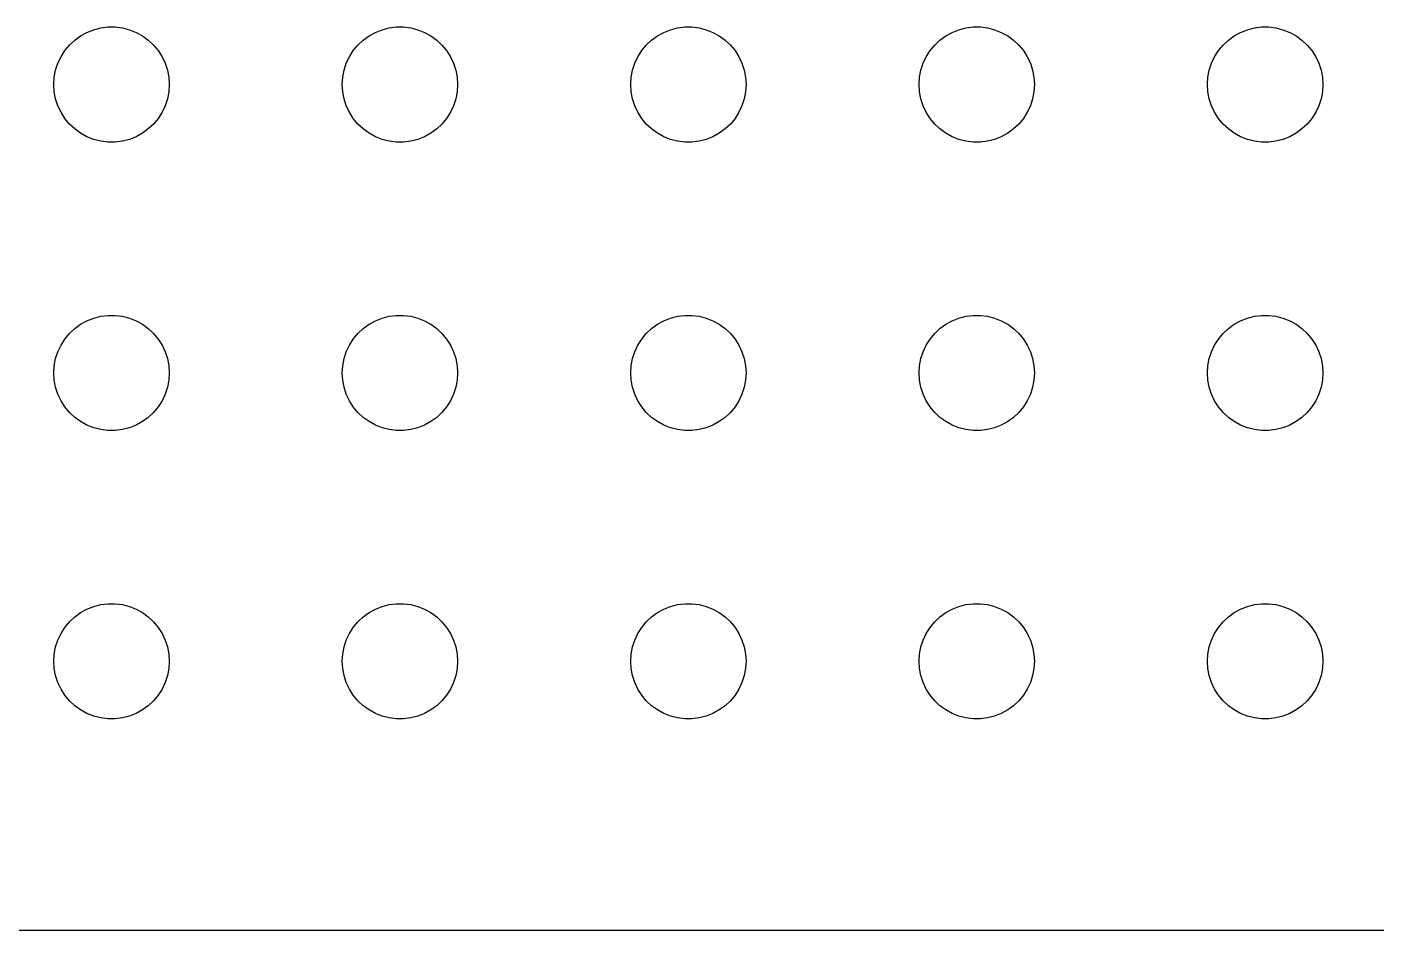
# Model space of a CAD drawing. Header units: metres. Extents: x -142 to 142, y -112 to 112.
# Drawn here: x -107.2 to -72.12, y -111.99 to -88.5 of the extents above; entities that cross this region are included whole.
import ezdxf

# ---------------------------------------------------------------- set-up
doc = ezdxf.new("R2010")
doc.units = ezdxf.units.M

msp = doc.modelspace()

# ---------------------------------------------------------------- linework, layer by layer
for p, q in [((-105.956, -88.8442), (-105.804, -88.7335)), ((-105.804, -88.7335), (-105.639, -88.6428)), ((-105.639, -88.6428), (-105.464, -88.5734)), ((-105.464, -88.5734), (-105.281, -88.5266)), ((-105.281, -88.5266), (-105.094, -88.503)), ((-105.094, -88.503), (-104.906, -88.503)), ((-104.906, -88.503), (-104.719, -88.5266)), ((-104.719, -88.5266), (-104.536, -88.5734)), ((-104.536, -88.5734), (-104.361, -88.6428)), ((-104.361, -88.6428), (-104.196, -88.7335)), ((-104.196, -88.7335), (-104.044, -88.8442)), ((-98.4561, -88.8442), (-98.3037, -88.7335)), ((-98.3037, -88.7335), (-98.1387, -88.6428)), ((-98.1387, -88.6428), (-97.9635, -88.5734)), ((-97.9635, -88.5734), (-97.7811, -88.5266)), ((-97.7811, -88.5266), (-97.5942, -88.503)), ((-97.5942, -88.503), (-97.4058, -88.503)), ((-97.4058, -88.503), (-97.2189, -88.5266)), ((-97.2189, -88.5266), (-97.0365, -88.5734)), ((-97.0365, -88.5734), (-96.8613, -88.6428)), ((-96.8613, -88.6428), (-96.6963, -88.7335)), ((-96.6963, -88.7335), (-96.5439, -88.8442)), ((-90.9561, -88.8442), (-90.8037, -88.7335)), ((-90.8037, -88.7335), (-90.6387, -88.6428)), ((-90.6387, -88.6428), (-90.4635, -88.5734)), ((-90.4635, -88.5734), (-90.2811, -88.5266)), ((-90.2811, -88.5266), (-90.0942, -88.503)), ((-90.0942, -88.503), (-89.9058, -88.503)), ((-89.9058, -88.503), (-89.7189, -88.5266)), ((-89.7189, -88.5266), (-89.5365, -88.5734)), ((-89.5365, -88.5734), (-89.3613, -88.6428)), ((-89.3613, -88.6428), (-89.1963, -88.7335)), ((-89.1963, -88.7335), (-89.0439, -88.8442)), ((-83.4561, -88.8442), (-83.3037, -88.7335)), ((-83.3037, -88.7335), (-83.1387, -88.6428)), ((-83.1387, -88.6428), (-82.9635, -88.5734)), ((-82.9635, -88.5734), (-82.7811, -88.5266)), ((-82.7811, -88.5266), (-82.5942, -88.503)), ((-82.5942, -88.503), (-82.4058, -88.503)), ((-82.4058, -88.503), (-82.2189, -88.5266)), ((-82.2189, -88.5266), (-82.0365, -88.5734)), ((-82.0365, -88.5734), (-81.8613, -88.6428)), ((-81.8613, -88.6428), (-81.6963, -88.7335)), ((-81.6963, -88.7335), (-81.5439, -88.8442)), ((-75.9561, -88.8442), (-75.8037, -88.7335)), ((-75.8037, -88.7335), (-75.6387, -88.6428)), ((-75.6387, -88.6428), (-75.4635, -88.5734)), ((-75.4635, -88.5734), (-75.2811, -88.5266)), ((-75.2811, -88.5266), (-75.0942, -88.503)), ((-75.0942, -88.503), (-74.9058, -88.503)), ((-74.9058, -88.503), (-74.7189, -88.5266)), ((-74.7189, -88.5266), (-74.5365, -88.5734)), ((-74.5365, -88.5734), (-74.3613, -88.6428)), ((-74.3613, -88.6428), (-74.1963, -88.7335)), ((-74.1963, -88.7335), (-74.0439, -88.8442)), ((-106.214, -89.1183), (-106.093, -88.9732)), ((-106.093, -88.9732), (-105.956, -88.8442)), ((-104.044, -88.8442), (-103.907, -88.9732)), ((-103.907, -88.9732), (-103.786, -89.1183)), ((-98.7135, -89.1183), (-98.5934, -88.9732)), ((-98.5934, -88.9732), (-98.4561, -88.8442)), ((-96.5439, -88.8442), (-96.4065, -88.9732)), ((-96.4065, -88.9732), (-96.2865, -89.1183)), ((-91.2135, -89.1183), (-91.0934, -88.9732)), ((-91.0934, -88.9732), (-90.9561, -88.8442)), ((-89.0439, -88.8442), (-88.9065, -88.9732)), ((-88.9065, -88.9732), (-88.7865, -89.1183)), ((-83.7135, -89.1183), (-83.5934, -88.9732)), ((-83.5934, -88.9732), (-83.4561, -88.8442)), ((-81.5439, -88.8442), (-81.4065, -88.9732)), ((-81.4065, -88.9732), (-81.2865, -89.1183)), ((-76.2135, -89.1183), (-76.0934, -88.9732)), ((-76.0934, -88.9732), (-75.9561, -88.8442)), ((-74.0439, -88.8442), (-73.9065, -88.9732)), ((-73.9065, -88.9732), (-73.7865, -89.1183)), ((-106.453, -89.627), (-106.395, -89.4478)), ((-106.395, -89.4478), (-106.314, -89.2774)), ((-106.314, -89.2774), (-106.214, -89.1183)), ((-103.786, -89.1183), (-103.686, -89.2774)), ((-103.686, -89.2774), (-103.605, -89.4478)), ((-103.605, -89.4478), (-103.547, -89.627)), ((-98.9529, -89.627), (-98.8947, -89.4478)), ((-98.8947, -89.4478), (-98.8145, -89.2774)), ((-98.8145, -89.2774), (-98.7135, -89.1183)), ((-96.2865, -89.1183), (-96.1855, -89.2774)), ((-96.1855, -89.2774), (-96.1053, -89.4478)), ((-96.1053, -89.4478), (-96.0471, -89.627)), ((-91.4529, -89.627), (-91.3947, -89.4478)), ((-91.3947, -89.4478), (-91.3145, -89.2774)), ((-91.3145, -89.2774), (-91.2135, -89.1183)), ((-88.7865, -89.1183), (-88.6855, -89.2774)), ((-88.6855, -89.2774), (-88.6053, -89.4478)), ((-88.6053, -89.4478), (-88.5471, -89.627)), ((-83.9529, -89.627), (-83.8947, -89.4478)), ((-83.8947, -89.4478), (-83.8145, -89.2774)), ((-83.8145, -89.2774), (-83.7135, -89.1183)), ((-81.2865, -89.1183), (-81.1855, -89.2774)), ((-81.1855, -89.2774), (-81.1053, -89.4478)), ((-81.1053, -89.4478), (-81.0471, -89.627)), ((-76.4529, -89.627), (-76.3947, -89.4478)), ((-76.3947, -89.4478), (-76.3145, -89.2774)), ((-76.3145, -89.2774), (-76.2135, -89.1183)), ((-73.7865, -89.1183), (-73.6855, -89.2774)), ((-73.6855, -89.2774), (-73.6053, -89.4478)), ((-73.6053, -89.4478), (-73.5471, -89.627)), ((-106.488, -89.812), (-106.453, -89.627)), ((-103.547, -89.627), (-103.512, -89.812)), ((-98.9882, -89.812), (-98.9529, -89.627)), ((-96.0471, -89.627), (-96.0118, -89.812)), ((-91.4882, -89.812), (-91.4529, -89.627)), ((-88.5471, -89.627), (-88.5118, -89.812)), ((-83.9882, -89.812), (-83.9529, -89.627)), ((-81.0471, -89.627), (-81.0118, -89.812)), ((-76.4882, -89.812), (-76.4529, -89.627)), ((-73.5471, -89.627), (-73.5118, -89.812)), ((-106.5, -90), (-106.488, -89.812)), ((-106.488, -90.188), (-106.5, -90)), ((-103.512, -89.812), (-103.5, -90)), ((-103.5, -90), (-103.512, -90.188)), ((-99, -90), (-98.9882, -89.812)), ((-98.9882, -90.188), (-99, -90)), ((-96.0118, -89.812), (-96, -90)), ((-96, -90), (-96.0118, -90.188)), ((-91.5, -90), (-91.4882, -89.812)), ((-91.4882, -90.188), (-91.5, -90)), ((-88.5118, -89.812), (-88.5, -90)), ((-88.5, -90), (-88.5118, -90.188)), ((-84, -90), (-83.9882, -89.812)), ((-83.9882, -90.188), (-84, -90)), ((-81.0118, -89.812), (-81, -90)), ((-81, -90), (-81.0118, -90.188)), ((-76.5, -90), (-76.4882, -89.812)), ((-76.4882, -90.188), (-76.5, -90)), ((-73.5118, -89.812), (-73.5, -90)), ((-73.5, -90), (-73.5118, -90.188)), ((-106.453, -90.373), (-106.488, -90.188)), ((-106.395, -90.5522), (-106.453, -90.373)), ((-103.547, -90.373), (-103.605, -90.5522)), ((-103.512, -90.188), (-103.547, -90.373)), ((-98.9529, -90.373), (-98.9882, -90.188)), ((-98.8947, -90.5522), (-98.9529, -90.373)), ((-96.0471, -90.373), (-96.1053, -90.5522)), ((-96.0118, -90.188), (-96.0471, -90.373)), ((-91.4529, -90.373), (-91.4882, -90.188)), ((-91.3947, -90.5522), (-91.4529, -90.373)), ((-88.5471, -90.373), (-88.6053, -90.5522)), ((-88.5118, -90.188), (-88.5471, -90.373)), ((-83.9529, -90.373), (-83.9882, -90.188)), ((-83.8947, -90.5522), (-83.9529, -90.373)), ((-81.0471, -90.373), (-81.1053, -90.5522)), ((-81.0118, -90.188), (-81.0471, -90.373)), ((-76.4529, -90.373), (-76.4882, -90.188)), ((-76.3947, -90.5522), (-76.4529, -90.373)), ((-73.5471, -90.373), (-73.6053, -90.5522)), ((-73.5118, -90.188), (-73.5471, -90.373)), ((-106.314, -90.7226), (-106.395, -90.5522)), ((-106.214, -90.8817), (-106.314, -90.7226)), ((-103.686, -90.7226), (-103.786, -90.8817)), ((-103.605, -90.5522), (-103.686, -90.7226)), ((-98.8145, -90.7226), (-98.8947, -90.5522)), ((-98.7135, -90.8817), (-98.8145, -90.7226)), ((-96.1855, -90.7226), (-96.2865, -90.8817)), ((-96.1053, -90.5522), (-96.1855, -90.7226)), ((-91.3145, -90.7226), (-91.3947, -90.5522)), ((-91.2135, -90.8817), (-91.3145, -90.7226)), ((-88.6855, -90.7226), (-88.7865, -90.8817)), ((-88.6053, -90.5522), (-88.6855, -90.7226)), ((-83.8145, -90.7226), (-83.8947, -90.5522)), ((-83.7135, -90.8817), (-83.8145, -90.7226)), ((-81.1855, -90.7226), (-81.2865, -90.8817)), ((-81.1053, -90.5522), (-81.1855, -90.7226)), ((-76.3145, -90.7226), (-76.3947, -90.5522)), ((-76.2135, -90.8817), (-76.3145, -90.7226)), ((-73.6855, -90.7226), (-73.7865, -90.8817)), ((-73.6053, -90.5522), (-73.6855, -90.7226)), ((-106.093, -91.0268), (-106.214, -90.8817)), ((-105.956, -91.1558), (-106.093, -91.0268)), ((-105.804, -91.2665), (-105.956, -91.1558)), ((-104.044, -91.1558), (-104.196, -91.2665)), ((-103.907, -91.0268), (-104.044, -91.1558)), ((-103.786, -90.8817), (-103.907, -91.0268)), ((-98.5934, -91.0268), (-98.7135, -90.8817)), ((-98.4561, -91.1558), (-98.5934, -91.0268)), ((-98.3037, -91.2665), (-98.4561, -91.1558)), ((-96.5439, -91.1558), (-96.6963, -91.2665)), ((-96.4065, -91.0268), (-96.5439, -91.1558)), ((-96.2865, -90.8817), (-96.4065, -91.0268)), ((-91.0934, -91.0268), (-91.2135, -90.8817)), ((-90.9561, -91.1558), (-91.0934, -91.0268)), ((-90.8037, -91.2665), (-90.9561, -91.1558)), ((-89.0439, -91.1558), (-89.1963, -91.2665)), ((-88.9065, -91.0268), (-89.0439, -91.1558)), ((-88.7865, -90.8817), (-88.9065, -91.0268)), ((-83.5934, -91.0268), (-83.7135, -90.8817)), ((-83.4561, -91.1558), (-83.5934, -91.0268)), ((-83.3037, -91.2665), (-83.4561, -91.1558)), ((-81.5439, -91.1558), (-81.6963, -91.2665)), ((-81.4065, -91.0268), (-81.5439, -91.1558)), ((-81.2865, -90.8817), (-81.4065, -91.0268)), ((-76.0934, -91.0268), (-76.2135, -90.8817)), ((-75.9561, -91.1558), (-76.0934, -91.0268)), ((-75.8037, -91.2665), (-75.9561, -91.1558)), ((-74.0439, -91.1558), (-74.1963, -91.2665)), ((-73.9065, -91.0268), (-74.0439, -91.1558)), ((-73.7865, -90.8817), (-73.9065, -91.0268)), ((-105.639, -91.3572), (-105.804, -91.2665)), ((-105.464, -91.4266), (-105.639, -91.3572)), ((-105.281, -91.4734), (-105.464, -91.4266)), ((-105.094, -91.497), (-105.281, -91.4734)), ((-104.906, -91.497), (-105.094, -91.497)), ((-104.719, -91.4734), (-104.906, -91.497)), ((-104.536, -91.4266), (-104.719, -91.4734)), ((-104.361, -91.3572), (-104.536, -91.4266)), ((-104.196, -91.2665), (-104.361, -91.3572)), ((-98.1387, -91.3572), (-98.3037, -91.2665)), ((-97.9635, -91.4266), (-98.1387, -91.3572)), ((-97.7811, -91.4734), (-97.9635, -91.4266)), ((-97.5942, -91.497), (-97.7811, -91.4734)), ((-97.4058, -91.497), (-97.5942, -91.497)), ((-97.2189, -91.4734), (-97.4058, -91.497)), ((-97.0365, -91.4266), (-97.2189, -91.4734)), ((-96.8613, -91.3572), (-97.0365, -91.4266)), ((-96.6963, -91.2665), (-96.8613, -91.3572)), ((-90.6387, -91.3572), (-90.8037, -91.2665)), ((-90.4635, -91.4266), (-90.6387, -91.3572)), ((-90.2811, -91.4734), (-90.4635, -91.4266)), ((-90.0942, -91.497), (-90.2811, -91.4734)), ((-89.9058, -91.497), (-90.0942, -91.497)), ((-89.7189, -91.4734), (-89.9058, -91.497)), ((-89.5365, -91.4266), (-89.7189, -91.4734)), ((-89.3613, -91.3572), (-89.5365, -91.4266)), ((-89.1963, -91.2665), (-89.3613, -91.3572)), ((-83.1387, -91.3572), (-83.3037, -91.2665)), ((-82.9635, -91.4266), (-83.1387, -91.3572)), ((-82.7811, -91.4734), (-82.9635, -91.4266)), ((-82.5942, -91.497), (-82.7811, -91.4734)), ((-82.4058, -91.497), (-82.5942, -91.497)), ((-82.2189, -91.4734), (-82.4058, -91.497)), ((-82.0365, -91.4266), (-82.2189, -91.4734)), ((-81.8613, -91.3572), (-82.0365, -91.4266)), ((-81.6963, -91.2665), (-81.8613, -91.3572)), ((-75.6387, -91.3572), (-75.8037, -91.2665)), ((-75.4635, -91.4266), (-75.6387, -91.3572)), ((-75.2811, -91.4734), (-75.4635, -91.4266)), ((-75.0942, -91.497), (-75.2811, -91.4734)), ((-74.9058, -91.497), (-75.0942, -91.497)), ((-74.7189, -91.4734), (-74.9058, -91.497)), ((-74.5365, -91.4266), (-74.7189, -91.4734)), ((-74.3613, -91.3572), (-74.5365, -91.4266)), ((-74.1963, -91.2665), (-74.3613, -91.3572)), ((-105.639, -96.1428), (-105.464, -96.0734)), ((-105.464, -96.0734), (-105.281, -96.0266)), ((-105.281, -96.0266), (-105.094, -96.003)), ((-105.094, -96.003), (-104.906, -96.003)), ((-104.906, -96.003), (-104.719, -96.0266)), ((-104.719, -96.0266), (-104.536, -96.0734)), ((-104.536, -96.0734), (-104.361, -96.1428)), ((-98.1387, -96.1428), (-97.9635, -96.0734)), ((-97.9635, -96.0734), (-97.7811, -96.0266)), ((-97.7811, -96.0266), (-97.5942, -96.003)), ((-97.5942, -96.003), (-97.4058, -96.003)), ((-97.4058, -96.003), (-97.2189, -96.0266)), ((-97.2189, -96.0266), (-97.0365, -96.0734)), ((-97.0365, -96.0734), (-96.8613, -96.1428)), ((-90.6387, -96.1428), (-90.4635, -96.0734)), ((-90.4635, -96.0734), (-90.2811, -96.0266)), ((-90.2811, -96.0266), (-90.0942, -96.003)), ((-90.0942, -96.003), (-89.9058, -96.003)), ((-89.9058, -96.003), (-89.7189, -96.0266)), ((-89.7189, -96.0266), (-89.5365, -96.0734)), ((-89.5365, -96.0734), (-89.3613, -96.1428)), ((-83.1387, -96.1428), (-82.9635, -96.0734)), ((-82.9635, -96.0734), (-82.7811, -96.0266)), ((-82.7811, -96.0266), (-82.5942, -96.003)), ((-82.5942, -96.003), (-82.4058, -96.003)), ((-82.4058, -96.003), (-82.2189, -96.0266)), ((-82.2189, -96.0266), (-82.0365, -96.0734)), ((-82.0365, -96.0734), (-81.8613, -96.1428)), ((-75.6387, -96.1428), (-75.4635, -96.0734)), ((-75.4635, -96.0734), (-75.2811, -96.0266)), ((-75.2811, -96.0266), (-75.0942, -96.003)), ((-75.0942, -96.003), (-74.9058, -96.003)), ((-74.9058, -96.003), (-74.7189, -96.0266)), ((-74.7189, -96.0266), (-74.5365, -96.0734)), ((-74.5365, -96.0734), (-74.3613, -96.1428)), ((-106.214, -96.6183), (-106.093, -96.4732)), ((-106.093, -96.4732), (-105.956, -96.3442)), ((-105.956, -96.3442), (-105.804, -96.2335)), ((-105.804, -96.2335), (-105.639, -96.1428)), ((-104.361, -96.1428), (-104.196, -96.2335)), ((-104.196, -96.2335), (-104.044, -96.3442)), ((-104.044, -96.3442), (-103.907, -96.4732)), ((-103.907, -96.4732), (-103.786, -96.6183)), ((-98.7135, -96.6183), (-98.5934, -96.4732)), ((-98.5934, -96.4732), (-98.4561, -96.3442)), ((-98.4561, -96.3442), (-98.3037, -96.2335)), ((-98.3037, -96.2335), (-98.1387, -96.1428)), ((-96.8613, -96.1428), (-96.6963, -96.2335)), ((-96.6963, -96.2335), (-96.5439, -96.3442)), ((-96.5439, -96.3442), (-96.4065, -96.4732)), ((-96.4065, -96.4732), (-96.2865, -96.6183)), ((-91.2135, -96.6183), (-91.0934, -96.4732)), ((-91.0934, -96.4732), (-90.9561, -96.3442)), ((-90.9561, -96.3442), (-90.8037, -96.2335)), ((-90.8037, -96.2335), (-90.6387, -96.1428)), ((-89.3613, -96.1428), (-89.1963, -96.2335)), ((-89.1963, -96.2335), (-89.0439, -96.3442)), ((-89.0439, -96.3442), (-88.9065, -96.4732)), ((-88.9065, -96.4732), (-88.7865, -96.6183)), ((-83.7135, -96.6183), (-83.5934, -96.4732)), ((-83.5934, -96.4732), (-83.4561, -96.3442)), ((-83.4561, -96.3442), (-83.3037, -96.2335)), ((-83.3037, -96.2335), (-83.1387, -96.1428)), ((-81.8613, -96.1428), (-81.6963, -96.2335)), ((-81.6963, -96.2335), (-81.5439, -96.3442)), ((-81.5439, -96.3442), (-81.4065, -96.4732)), ((-81.4065, -96.4732), (-81.2865, -96.6183)), ((-76.2135, -96.6183), (-76.0934, -96.4732)), ((-76.0934, -96.4732), (-75.9561, -96.3442)), ((-75.9561, -96.3442), (-75.8037, -96.2335)), ((-75.8037, -96.2335), (-75.6387, -96.1428)), ((-74.3613, -96.1428), (-74.1963, -96.2335)), ((-74.1963, -96.2335), (-74.0439, -96.3442)), ((-74.0439, -96.3442), (-73.9065, -96.4732)), ((-73.9065, -96.4732), (-73.7865, -96.6183)), ((-106.395, -96.9478), (-106.314, -96.7774)), ((-106.314, -96.7774), (-106.214, -96.6183)), ((-103.786, -96.6183), (-103.686, -96.7774)), ((-103.686, -96.7774), (-103.605, -96.9478)), ((-98.8947, -96.9478), (-98.8145, -96.7774)), ((-98.8145, -96.7774), (-98.7135, -96.6183)), ((-96.2865, -96.6183), (-96.1855, -96.7774)), ((-96.1855, -96.7774), (-96.1053, -96.9478)), ((-91.3947, -96.9478), (-91.3145, -96.7774)), ((-91.3145, -96.7774), (-91.2135, -96.6183)), ((-88.7865, -96.6183), (-88.6855, -96.7774)), ((-88.6855, -96.7774), (-88.6053, -96.9478)), ((-83.8947, -96.9478), (-83.8145, -96.7774)), ((-83.8145, -96.7774), (-83.7135, -96.6183)), ((-81.2865, -96.6183), (-81.1855, -96.7774)), ((-81.1855, -96.7774), (-81.1053, -96.9478)), ((-76.3947, -96.9478), (-76.3145, -96.7774)), ((-76.3145, -96.7774), (-76.2135, -96.6183)), ((-73.7865, -96.6183), (-73.6855, -96.7774)), ((-73.6855, -96.7774), (-73.6053, -96.9478)), ((-106.488, -97.312), (-106.453, -97.127)), ((-106.453, -97.127), (-106.395, -96.9478)), ((-103.605, -96.9478), (-103.547, -97.127)), ((-103.547, -97.127), (-103.512, -97.312)), ((-98.9882, -97.312), (-98.9529, -97.127)), ((-98.9529, -97.127), (-98.8947, -96.9478)), ((-96.1053, -96.9478), (-96.0471, -97.127)), ((-96.0471, -97.127), (-96.0118, -97.312)), ((-91.4882, -97.312), (-91.4529, -97.127)), ((-91.4529, -97.127), (-91.3947, -96.9478)), ((-88.6053, -96.9478), (-88.5471, -97.127)), ((-88.5471, -97.127), (-88.5118, -97.312)), ((-83.9882, -97.312), (-83.9529, -97.127)), ((-83.9529, -97.127), (-83.8947, -96.9478)), ((-81.1053, -96.9478), (-81.0471, -97.127)), ((-81.0471, -97.127), (-81.0118, -97.312)), ((-76.4882, -97.312), (-76.4529, -97.127)), ((-76.4529, -97.127), (-76.3947, -96.9478)), ((-73.6053, -96.9478), (-73.5471, -97.127)), ((-73.5471, -97.127), (-73.5118, -97.312)), ((-106.5, -97.5), (-106.488, -97.312)), ((-106.488, -97.688), (-106.5, -97.5)), ((-103.512, -97.312), (-103.5, -97.5)), ((-103.5, -97.5), (-103.512, -97.688)), ((-99, -97.5), (-98.9882, -97.312)), ((-98.9882, -97.688), (-99, -97.5)), ((-96.0118, -97.312), (-96, -97.5)), ((-96, -97.5), (-96.0118, -97.688)), ((-91.5, -97.5), (-91.4882, -97.312)), ((-91.4882, -97.688), (-91.5, -97.5)), ((-88.5118, -97.312), (-88.5, -97.5)), ((-88.5, -97.5), (-88.5118, -97.688)), ((-84, -97.5), (-83.9882, -97.312)), ((-83.9882, -97.688), (-84, -97.5)), ((-81.0118, -97.312), (-81, -97.5)), ((-81, -97.5), (-81.0118, -97.688)), ((-76.5, -97.5), (-76.4882, -97.312)), ((-76.4882, -97.688), (-76.5, -97.5)), ((-73.5118, -97.312), (-73.5, -97.5)), ((-73.5, -97.5), (-73.5118, -97.688)), ((-106.453, -97.873), (-106.488, -97.688)), ((-106.395, -98.0522), (-106.453, -97.873)), ((-103.547, -97.873), (-103.605, -98.0522)), ((-103.512, -97.688), (-103.547, -97.873)), ((-98.9529, -97.873), (-98.9882, -97.688)), ((-98.8947, -98.0522), (-98.9529, -97.873)), ((-96.0471, -97.873), (-96.1053, -98.0522)), ((-96.0118, -97.688), (-96.0471, -97.873)), ((-91.4529, -97.873), (-91.4882, -97.688)), ((-91.3947, -98.0522), (-91.4529, -97.873)), ((-88.5471, -97.873), (-88.6053, -98.0522)), ((-88.5118, -97.688), (-88.5471, -97.873)), ((-83.9529, -97.873), (-83.9882, -97.688)), ((-83.8947, -98.0522), (-83.9529, -97.873)), ((-81.0471, -97.873), (-81.1053, -98.0522)), ((-81.0118, -97.688), (-81.0471, -97.873)), ((-76.4529, -97.873), (-76.4882, -97.688)), ((-76.3947, -98.0522), (-76.4529, -97.873)), ((-73.5471, -97.873), (-73.6053, -98.0522)), ((-73.5118, -97.688), (-73.5471, -97.873)), ((-106.314, -98.2226), (-106.395, -98.0522)), ((-106.214, -98.3817), (-106.314, -98.2226)), ((-103.686, -98.2226), (-103.786, -98.3817)), ((-103.605, -98.0522), (-103.686, -98.2226)), ((-98.8145, -98.2226), (-98.8947, -98.0522)), ((-98.7135, -98.3817), (-98.8145, -98.2226)), ((-96.1855, -98.2226), (-96.2865, -98.3817)), ((-96.1053, -98.0522), (-96.1855, -98.2226)), ((-91.3145, -98.2226), (-91.3947, -98.0522)), ((-91.2135, -98.3817), (-91.3145, -98.2226)), ((-88.6855, -98.2226), (-88.7865, -98.3817)), ((-88.6053, -98.0522), (-88.6855, -98.2226)), ((-83.8145, -98.2226), (-83.8947, -98.0522)), ((-83.7135, -98.3817), (-83.8145, -98.2226)), ((-81.1855, -98.2226), (-81.2865, -98.3817)), ((-81.1053, -98.0522), (-81.1855, -98.2226)), ((-76.3145, -98.2226), (-76.3947, -98.0522)), ((-76.2135, -98.3817), (-76.3145, -98.2226)), ((-73.6855, -98.2226), (-73.7865, -98.3817)), ((-73.6053, -98.0522), (-73.6855, -98.2226)), ((-106.093, -98.5268), (-106.214, -98.3817)), ((-105.956, -98.6558), (-106.093, -98.5268)), ((-103.907, -98.5268), (-104.044, -98.6558)), ((-103.786, -98.3817), (-103.907, -98.5268)), ((-98.5934, -98.5268), (-98.7135, -98.3817)), ((-98.4561, -98.6558), (-98.5934, -98.5268)), ((-96.4065, -98.5268), (-96.5439, -98.6558)), ((-96.2865, -98.3817), (-96.4065, -98.5268)), ((-91.0934, -98.5268), (-91.2135, -98.3817)), ((-90.9561, -98.6558), (-91.0934, -98.5268)), ((-88.9065, -98.5268), (-89.0439, -98.6558)), ((-88.7865, -98.3817), (-88.9065, -98.5268)), ((-83.5934, -98.5268), (-83.7135, -98.3817)), ((-83.4561, -98.6558), (-83.5934, -98.5268)), ((-81.4065, -98.5268), (-81.5439, -98.6558)), ((-81.2865, -98.3817), (-81.4065, -98.5268)), ((-76.0934, -98.5268), (-76.2135, -98.3817)), ((-75.9561, -98.6558), (-76.0934, -98.5268)), ((-73.9065, -98.5268), (-74.0439, -98.6558)), ((-73.7865, -98.3817), (-73.9065, -98.5268)), ((-105.804, -98.7665), (-105.956, -98.6558)), ((-105.639, -98.8572), (-105.804, -98.7665)), ((-105.464, -98.9266), (-105.639, -98.8572)), ((-105.281, -98.9734), (-105.464, -98.9266)), ((-104.536, -98.9266), (-104.719, -98.9734)), ((-104.361, -98.8572), (-104.536, -98.9266)), ((-104.196, -98.7665), (-104.361, -98.8572)), ((-104.044, -98.6558), (-104.196, -98.7665)), ((-98.3037, -98.7665), (-98.4561, -98.6558)), ((-98.1387, -98.8572), (-98.3037, -98.7665)), ((-97.9635, -98.9266), (-98.1387, -98.8572)), ((-97.7811, -98.9734), (-97.9635, -98.9266)), ((-97.0365, -98.9266), (-97.2189, -98.9734)), ((-96.8613, -98.8572), (-97.0365, -98.9266)), ((-96.6963, -98.7665), (-96.8613, -98.8572)), ((-96.5439, -98.6558), (-96.6963, -98.7665)), ((-90.8037, -98.7665), (-90.9561, -98.6558)), ((-90.6387, -98.8572), (-90.8037, -98.7665)), ((-90.4635, -98.9266), (-90.6387, -98.8572)), ((-90.2811, -98.9734), (-90.4635, -98.9266)), ((-89.5365, -98.9266), (-89.7189, -98.9734)), ((-89.3613, -98.8572), (-89.5365, -98.9266)), ((-89.1963, -98.7665), (-89.3613, -98.8572)), ((-89.0439, -98.6558), (-89.1963, -98.7665)), ((-83.3037, -98.7665), (-83.4561, -98.6558)), ((-83.1387, -98.8572), (-83.3037, -98.7665)), ((-82.9635, -98.9266), (-83.1387, -98.8572)), ((-82.7811, -98.9734), (-82.9635, -98.9266)), ((-82.0365, -98.9266), (-82.2189, -98.9734)), ((-81.8613, -98.8572), (-82.0365, -98.9266)), ((-81.6963, -98.7665), (-81.8613, -98.8572)), ((-81.5439, -98.6558), (-81.6963, -98.7665)), ((-75.8037, -98.7665), (-75.9561, -98.6558)), ((-75.6387, -98.8572), (-75.8037, -98.7665)), ((-75.4635, -98.9266), (-75.6387, -98.8572)), ((-75.2811, -98.9734), (-75.4635, -98.9266)), ((-74.5365, -98.9266), (-74.7189, -98.9734)), ((-74.3613, -98.8572), (-74.5365, -98.9266)), ((-74.1963, -98.7665), (-74.3613, -98.8572)), ((-74.0439, -98.6558), (-74.1963, -98.7665)), ((-105.094, -98.997), (-105.281, -98.9734)), ((-104.906, -98.997), (-105.094, -98.997)), ((-104.719, -98.9734), (-104.906, -98.997)), ((-97.5942, -98.997), (-97.7811, -98.9734)), ((-97.4058, -98.997), (-97.5942, -98.997)), ((-97.2189, -98.9734), (-97.4058, -98.997)), ((-90.0942, -98.997), (-90.2811, -98.9734)), ((-89.9058, -98.997), (-90.0942, -98.997)), ((-89.7189, -98.9734), (-89.9058, -98.997)), ((-82.5942, -98.997), (-82.7811, -98.9734)), ((-82.4058, -98.997), (-82.5942, -98.997)), ((-82.2189, -98.9734), (-82.4058, -98.997)), ((-75.0942, -98.997), (-75.2811, -98.9734)), ((-74.9058, -98.997), (-75.0942, -98.997)), ((-74.7189, -98.9734), (-74.9058, -98.997)), ((-105.956, -103.844), (-105.804, -103.734)), ((-105.804, -103.734), (-105.639, -103.643)), ((-105.639, -103.643), (-105.464, -103.573)), ((-105.464, -103.573), (-105.281, -103.527)), ((-105.281, -103.527), (-105.094, -103.503)), ((-105.094, -103.503), (-104.906, -103.503)), ((-104.906, -103.503), (-104.719, -103.527)), ((-104.719, -103.527), (-104.536, -103.573)), ((-104.536, -103.573), (-104.361, -103.643)), ((-104.361, -103.643), (-104.196, -103.734)), ((-104.196, -103.734), (-104.044, -103.844)), ((-98.4561, -103.844), (-98.3037, -103.734)), ((-98.3037, -103.734), (-98.1387, -103.643)), ((-98.1387, -103.643), (-97.9635, -103.573)), ((-97.9635, -103.573), (-97.7811, -103.527)), ((-97.7811, -103.527), (-97.5942, -103.503)), ((-97.5942, -103.503), (-97.4058, -103.503)), ((-97.4058, -103.503), (-97.2189, -103.527)), ((-97.2189, -103.527), (-97.0365, -103.573)), ((-97.0365, -103.573), (-96.8613, -103.643)), ((-96.8613, -103.643), (-96.6963, -103.734)), ((-96.6963, -103.734), (-96.5439, -103.844)), ((-90.9561, -103.844), (-90.8037, -103.734)), ((-90.8037, -103.734), (-90.6387, -103.643)), ((-90.6387, -103.643), (-90.4635, -103.573)), ((-90.4635, -103.573), (-90.2811, -103.527)), ((-90.2811, -103.527), (-90.0942, -103.503)), ((-90.0942, -103.503), (-89.9058, -103.503)), ((-89.9058, -103.503), (-89.7189, -103.527)), ((-89.7189, -103.527), (-89.5365, -103.573)), ((-89.5365, -103.573), (-89.3613, -103.643)), ((-89.3613, -103.643), (-89.1963, -103.734)), ((-89.1963, -103.734), (-89.0439, -103.844)), ((-83.4561, -103.844), (-83.3037, -103.734)), ((-83.3037, -103.734), (-83.1387, -103.643)), ((-83.1387, -103.643), (-82.9635, -103.573)), ((-82.9635, -103.573), (-82.7811, -103.527)), ((-82.7811, -103.527), (-82.5942, -103.503)), ((-82.5942, -103.503), (-82.4058, -103.503)), ((-82.4058, -103.503), (-82.2189, -103.527)), ((-82.2189, -103.527), (-82.0365, -103.573)), ((-82.0365, -103.573), (-81.8613, -103.643)), ((-81.8613, -103.643), (-81.6963, -103.734)), ((-81.6963, -103.734), (-81.5439, -103.844)), ((-75.9561, -103.844), (-75.8037, -103.734)), ((-75.8037, -103.734), (-75.6387, -103.643)), ((-75.6387, -103.643), (-75.4635, -103.573)), ((-75.4635, -103.573), (-75.2811, -103.527)), ((-75.2811, -103.527), (-75.0942, -103.503)), ((-75.0942, -103.503), (-74.9058, -103.503)), ((-74.9058, -103.503), (-74.7189, -103.527)), ((-74.7189, -103.527), (-74.5365, -103.573)), ((-74.5365, -103.573), (-74.3613, -103.643)), ((-74.3613, -103.643), (-74.1963, -103.734)), ((-74.1963, -103.734), (-74.0439, -103.844)), ((-106.314, -104.277), (-106.214, -104.118)), ((-106.214, -104.118), (-106.093, -103.973)), ((-106.093, -103.973), (-105.956, -103.844)), ((-104.044, -103.844), (-103.907, -103.973)), ((-103.907, -103.973), (-103.786, -104.118)), ((-103.786, -104.118), (-103.686, -104.277)), ((-98.8145, -104.277), (-98.7135, -104.118)), ((-98.7135, -104.118), (-98.5934, -103.973)), ((-98.5934, -103.973), (-98.4561, -103.844)), ((-96.5439, -103.844), (-96.4065, -103.973)), ((-96.4065, -103.973), (-96.2865, -104.118)), ((-96.2865, -104.118), (-96.1855, -104.277)), ((-91.3145, -104.277), (-91.2135, -104.118)), ((-91.2135, -104.118), (-91.0934, -103.973)), ((-91.0934, -103.973), (-90.9561, -103.844)), ((-89.0439, -103.844), (-88.9065, -103.973)), ((-88.9065, -103.973), (-88.7865, -104.118)), ((-88.7865, -104.118), (-88.6855, -104.277)), ((-83.8145, -104.277), (-83.7135, -104.118)), ((-83.7135, -104.118), (-83.5934, -103.973)), ((-83.5934, -103.973), (-83.4561, -103.844)), ((-81.5439, -103.844), (-81.4065, -103.973)), ((-81.4065, -103.973), (-81.2865, -104.118)), ((-81.2865, -104.118), (-81.1855, -104.277)), ((-76.3145, -104.277), (-76.2135, -104.118)), ((-76.2135, -104.118), (-76.0934, -103.973)), ((-76.0934, -103.973), (-75.9561, -103.844)), ((-74.0439, -103.844), (-73.9065, -103.973)), ((-73.9065, -103.973), (-73.7865, -104.118)), ((-73.7865, -104.118), (-73.6855, -104.277)), ((-106.453, -104.627), (-106.395, -104.448)), ((-106.395, -104.448), (-106.314, -104.277)), ((-103.686, -104.277), (-103.605, -104.448)), ((-103.605, -104.448), (-103.547, -104.627)), ((-98.9529, -104.627), (-98.8947, -104.448)), ((-98.8947, -104.448), (-98.8145, -104.277)), ((-96.1855, -104.277), (-96.1053, -104.448)), ((-96.1053, -104.448), (-96.0471, -104.627)), ((-91.4529, -104.627), (-91.3947, -104.448)), ((-91.3947, -104.448), (-91.3145, -104.277)), ((-88.6855, -104.277), (-88.6053, -104.448)), ((-88.6053, -104.448), (-88.5471, -104.627)), ((-83.9529, -104.627), (-83.8947, -104.448)), ((-83.8947, -104.448), (-83.8145, -104.277)), ((-81.1855, -104.277), (-81.1053, -104.448)), ((-81.1053, -104.448), (-81.0471, -104.627)), ((-76.4529, -104.627), (-76.3947, -104.448)), ((-76.3947, -104.448), (-76.3145, -104.277)), ((-73.6855, -104.277), (-73.6053, -104.448)), ((-73.6053, -104.448), (-73.5471, -104.627)), ((-106.5, -105), (-106.488, -104.812)), ((-106.488, -104.812), (-106.453, -104.627)), ((-103.547, -104.627), (-103.512, -104.812)), ((-103.512, -104.812), (-103.5, -105)), ((-99, -105), (-98.9882, -104.812)), ((-98.9882, -104.812), (-98.9529, -104.627)), ((-96.0471, -104.627), (-96.0118, -104.812)), ((-96.0118, -104.812), (-96, -105)), ((-91.5, -105), (-91.4882, -104.812)), ((-91.4882, -104.812), (-91.4529, -104.627)), ((-88.5471, -104.627), (-88.5118, -104.812)), ((-88.5118, -104.812), (-88.5, -105)), ((-84, -105), (-83.9882, -104.812)), ((-83.9882, -104.812), (-83.9529, -104.627)), ((-81.0471, -104.627), (-81.0118, -104.812)), ((-81.0118, -104.812), (-81, -105)), ((-76.5, -105), (-76.4882, -104.812)), ((-76.4882, -104.812), (-76.4529, -104.627)), ((-73.5471, -104.627), (-73.5118, -104.812)), ((-73.5118, -104.812), (-73.5, -105)), ((-106.488, -105.188), (-106.5, -105)), ((-106.453, -105.373), (-106.488, -105.188)), ((-103.512, -105.188), (-103.547, -105.373)), ((-103.5, -105), (-103.512, -105.188)), ((-98.9882, -105.188), (-99, -105)), ((-98.9529, -105.373), (-98.9882, -105.188)), ((-96.0118, -105.188), (-96.0471, -105.373)), ((-96, -105), (-96.0118, -105.188)), ((-91.4882, -105.188), (-91.5, -105)), ((-91.4529, -105.373), (-91.4882, -105.188)), ((-88.5118, -105.188), (-88.5471, -105.373)), ((-88.5, -105), (-88.5118, -105.188)), ((-83.9882, -105.188), (-84, -105)), ((-83.9529, -105.373), (-83.9882, -105.188)), ((-81.0118, -105.188), (-81.0471, -105.373)), ((-81, -105), (-81.0118, -105.188)), ((-76.4882, -105.188), (-76.5, -105)), ((-76.4529, -105.373), (-76.4882, -105.188)), ((-73.5118, -105.188), (-73.5471, -105.373)), ((-73.5, -105), (-73.5118, -105.188)), ((-106.395, -105.552), (-106.453, -105.373)), ((-106.314, -105.723), (-106.395, -105.552)), ((-103.605, -105.552), (-103.686, -105.723)), ((-103.547, -105.373), (-103.605, -105.552)), ((-98.8947, -105.552), (-98.9529, -105.373)), ((-98.8145, -105.723), (-98.8947, -105.552)), ((-96.1053, -105.552), (-96.1855, -105.723)), ((-96.0471, -105.373), (-96.1053, -105.552)), ((-91.3947, -105.552), (-91.4529, -105.373)), ((-91.3145, -105.723), (-91.3947, -105.552)), ((-88.6053, -105.552), (-88.6855, -105.723)), ((-88.5471, -105.373), (-88.6053, -105.552)), ((-83.8947, -105.552), (-83.9529, -105.373)), ((-83.8145, -105.723), (-83.8947, -105.552)), ((-81.1053, -105.552), (-81.1855, -105.723)), ((-81.0471, -105.373), (-81.1053, -105.552)), ((-76.3947, -105.552), (-76.4529, -105.373)), ((-76.3145, -105.723), (-76.3947, -105.552)), ((-73.6053, -105.552), (-73.6855, -105.723)), ((-73.5471, -105.373), (-73.6053, -105.552)), ((-106.214, -105.882), (-106.314, -105.723)), ((-106.093, -106.027), (-106.214, -105.882)), ((-103.786, -105.882), (-103.907, -106.027)), ((-103.686, -105.723), (-103.786, -105.882)), ((-98.7135, -105.882), (-98.8145, -105.723)), ((-98.5934, -106.027), (-98.7135, -105.882)), ((-96.2865, -105.882), (-96.4065, -106.027)), ((-96.1855, -105.723), (-96.2865, -105.882)), ((-91.2135, -105.882), (-91.3145, -105.723)), ((-91.0934, -106.027), (-91.2135, -105.882)), ((-88.7865, -105.882), (-88.9065, -106.027)), ((-88.6855, -105.723), (-88.7865, -105.882)), ((-83.7135, -105.882), (-83.8145, -105.723)), ((-83.5934, -106.027), (-83.7135, -105.882)), ((-81.2865, -105.882), (-81.4065, -106.027)), ((-81.1855, -105.723), (-81.2865, -105.882)), ((-76.2135, -105.882), (-76.3145, -105.723)), ((-76.0934, -106.027), (-76.2135, -105.882)), ((-73.7865, -105.882), (-73.9065, -106.027)), ((-73.6855, -105.723), (-73.7865, -105.882)), ((-105.956, -106.156), (-106.093, -106.027)), ((-105.804, -106.266), (-105.956, -106.156)), ((-105.639, -106.357), (-105.804, -106.266)), ((-104.196, -106.266), (-104.361, -106.357)), ((-104.044, -106.156), (-104.196, -106.266)), ((-103.907, -106.027), (-104.044, -106.156)), ((-98.4561, -106.156), (-98.5934, -106.027)), ((-98.3037, -106.266), (-98.4561, -106.156)), ((-98.1387, -106.357), (-98.3037, -106.266)), ((-96.6963, -106.266), (-96.8613, -106.357)), ((-96.5439, -106.156), (-96.6963, -106.266)), ((-96.4065, -106.027), (-96.5439, -106.156)), ((-90.9561, -106.156), (-91.0934, -106.027)), ((-90.8037, -106.266), (-90.9561, -106.156)), ((-90.6387, -106.357), (-90.8037, -106.266)), ((-89.1963, -106.266), (-89.3613, -106.357)), ((-89.0439, -106.156), (-89.1963, -106.266)), ((-88.9065, -106.027), (-89.0439, -106.156)), ((-83.4561, -106.156), (-83.5934, -106.027)), ((-83.3037, -106.266), (-83.4561, -106.156)), ((-83.1387, -106.357), (-83.3037, -106.266)), ((-81.6963, -106.266), (-81.8613, -106.357)), ((-81.5439, -106.156), (-81.6963, -106.266)), ((-81.4065, -106.027), (-81.5439, -106.156)), ((-75.9561, -106.156), (-76.0934, -106.027)), ((-75.8037, -106.266), (-75.9561, -106.156)), ((-75.6387, -106.357), (-75.8037, -106.266)), ((-74.1963, -106.266), (-74.3613, -106.357)), ((-74.0439, -106.156), (-74.1963, -106.266)), ((-73.9065, -106.027), (-74.0439, -106.156)), ((-105.464, -106.427), (-105.639, -106.357)), ((-105.281, -106.473), (-105.464, -106.427)), ((-105.094, -106.497), (-105.281, -106.473)), ((-104.906, -106.497), (-105.094, -106.497)), ((-104.719, -106.473), (-104.906, -106.497)), ((-104.536, -106.427), (-104.719, -106.473)), ((-104.361, -106.357), (-104.536, -106.427)), ((-97.9635, -106.427), (-98.1387, -106.357)), ((-97.7811, -106.473), (-97.9635, -106.427)), ((-97.5942, -106.497), (-97.7811, -106.473)), ((-97.4058, -106.497), (-97.5942, -106.497)), ((-97.2189, -106.473), (-97.4058, -106.497)), ((-97.0365, -106.427), (-97.2189, -106.473)), ((-96.8613, -106.357), (-97.0365, -106.427)), ((-90.4635, -106.427), (-90.6387, -106.357)), ((-90.2811, -106.473), (-90.4635, -106.427)), ((-90.0942, -106.497), (-90.2811, -106.473)), ((-89.9058, -106.497), (-90.0942, -106.497)), ((-89.7189, -106.473), (-89.9058, -106.497)), ((-89.5365, -106.427), (-89.7189, -106.473)), ((-89.3613, -106.357), (-89.5365, -106.427)), ((-82.9635, -106.427), (-83.1387, -106.357)), ((-82.7811, -106.473), (-82.9635, -106.427)), ((-82.5942, -106.497), (-82.7811, -106.473)), ((-82.4058, -106.497), (-82.5942, -106.497)), ((-82.2189, -106.473), (-82.4058, -106.497)), ((-82.0365, -106.427), (-82.2189, -106.473)), ((-81.8613, -106.357), (-82.0365, -106.427)), ((-75.4635, -106.427), (-75.6387, -106.357)), ((-75.2811, -106.473), (-75.4635, -106.427)), ((-75.0942, -106.497), (-75.2811, -106.473)), ((-74.9058, -106.497), (-75.0942, -106.497)), ((-74.7189, -106.473), (-74.9058, -106.497)), ((-74.5365, -106.427), (-74.7189, -106.473)), ((-74.3613, -106.357), (-74.5365, -106.427)), ((-137.314, -111.99), (137.314, -111.99))]:
    msp.add_line(p, q)

doc.saveas('drawing.dxf')
